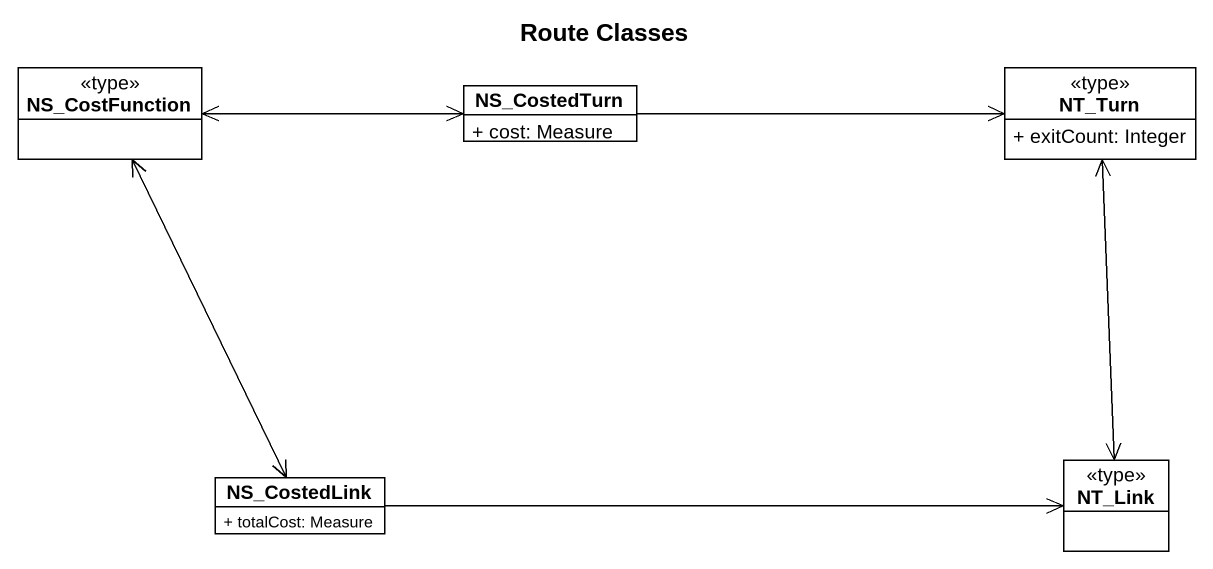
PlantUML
@startuml
title Route Classes
hide circle
hide empty members
skinparam classAttributeIconSize 0
class NS_CostFunction <<type>>
class NS_CostedTurn {
  + cost: Measure
}
class NT_Turn <<type>> {
  + exitCount: Integer
}
class NS_CostedLink {
  + totalCost: Measure
}
class NT_Link <<type>>
NS_CostFunction <-right-> NS_CostedTurn
NS_CostFunction <--> NS_CostedLink
NT_Turn <-left- NS_CostedTurn
NT_Turn <--> NT_Link
NT_Turn <--> NT_Link
NT_Link <-left- NS_CostedLink
@enduml
